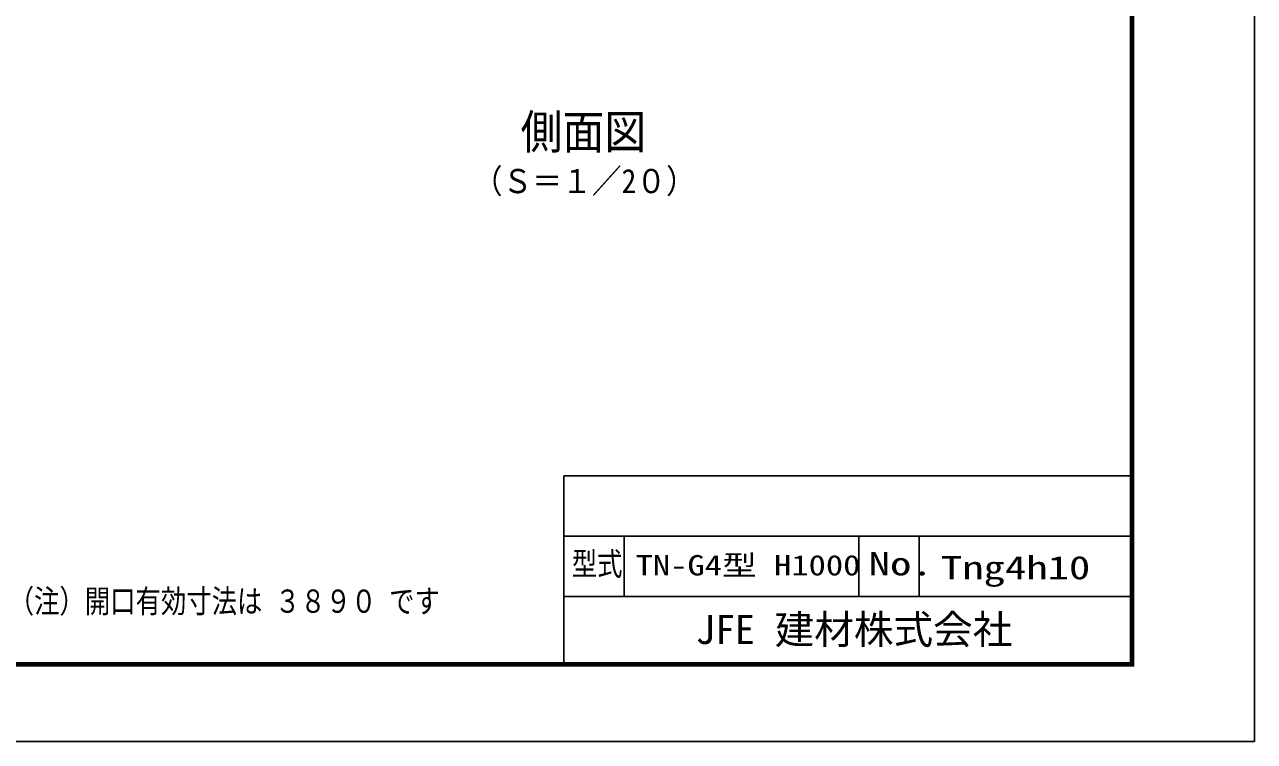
# Model space of a CAD drawing. Units: millimetres, scale not verified. Extents: x -5940 to 5940, y -4200 to 4200.
# Drawn here: x 1867 to 5940, y -4200 to -1826 of the extents above; entities that cross this region are included whole.
import ezdxf
from ezdxf.enums import TextEntityAlignment as Align

# ---------------------------------------------------------------- set-up
doc = ezdxf.new("R2010")
doc.units = ezdxf.units.MM
doc.header["$LTSCALE"] = 20
doc.layers.add('0-0_1', color=7, linetype='Continuous', lineweight=25)
doc.layers.add('0-A_WAKU', color=7, linetype='Continuous', lineweight=25)
doc.styles.add('ＭＳ ゴシック', font='')
doc.styles.get('ＭＳ ゴシック').set_extended_font_data('MS Gothic')

msp = doc.modelspace()

# ---------------------------------------------------------------- linework, layer by layer
at = {"layer": '0-A_WAKU'}
for p, q in [((3653.19, -3320), (3653.19, -3940)), ((3653.19, -3320), (5530, -3320)), ((3653.19, -3520), (5530, -3520)), ((3853.19, -3520), (3853.19, -3720)), ((4630, -3520), (4630, -3720)), ((4830, -3520), (4830, -3720)), ((3653.19, -3720), (5530, -3720))]:
    msp.add_line(p, q, dxfattribs=at)
at = {"layer": '0-A_WAKU', "color": 3}
msp.add_lwpolyline([(-5940, 4200), (5940, 4200), (5940, -4200), (-5940, -4200)], close=True, dxfattribs=at)
at = {"layer": '0-A_WAKU'}
for points in [[(-5540, 3950), (5540, 3950), (5540, -3950), (-5540, -3950)], [(-5537.5, 3947.5), (5537.5, 3947.5), (5537.5, -3947.5), (-5537.5, -3947.5)], [(-5535, 3945), (5535, 3945), (5535, -3945), (-5535, -3945)], [(-5532.5, 3942.5), (5532.5, 3942.5), (5532.5, -3942.5), (-5532.5, -3942.5)], [(-5530, 3940), (5530, 3940), (5530, -3940), (-5530, -3940)]]:
    msp.add_lwpolyline(points, close=True, dxfattribs=at)

# ---------------------------------------------------------------- texts
at = {"layer": '0-0_1', "color": 4, "style": 'ＭＳ ゴシック', "width": 0.9}
for s, height, p in [('側面図', 113, (3509.69, -2271.58)), ('（Ｓ＝１／2０）', 80.21, (3351.61, -2408.4))]:
    msp.add_text(s, height=height, dxfattribs=at).set_placement(p, align=Align.BOTTOM_LEFT)
at = {"layer": '0-A_WAKU', "style": 'ＭＳ ゴシック'}
for s, height, width, p in [('型式', 76.97, 0.8, (3679, -3673.29)), ('TN-G4型 H1000', 67.35, 1.25, (3890.51, -3670.51)), ('No.', 76.98, 1.35, (4662.73, -3673.29)), ('Tng4h10', 76.98, 1.35, (4901.53, -3686.09)), ('（注）開口有効寸法は ３８９０ です', 76.97, 0.8, (1814.54, -3797.16))]:
    msp.add_text(s, height=height, dxfattribs=dict(at, width=width)).set_placement(p, align=Align.BOTTOM_LEFT)
msp.add_text('JFE 建材株式会社', height=96.21, dxfattribs=at).set_placement((4089.13, -3906.25), align=Align.BOTTOM_LEFT)

doc.saveas('drawing.dxf')
